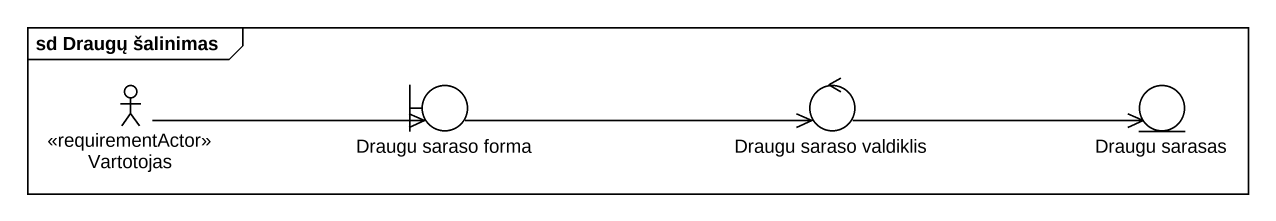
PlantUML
@startuml
mainframe sd Draugų šalinimas
actor Vartotojas <<requirementActor>>
boundary "Draugu saraso forma" as Draugu_saraso_forma
control "Draugu saraso valdiklis" as Draugu_saraso_valdiklis
entity "Draugu sarasas" as Draugu_sarasas
Vartotojas -right-> Draugu_saraso_forma
Draugu_saraso_forma -right-> Draugu_saraso_valdiklis
Draugu_saraso_valdiklis -right-> Draugu_sarasas
@enduml
